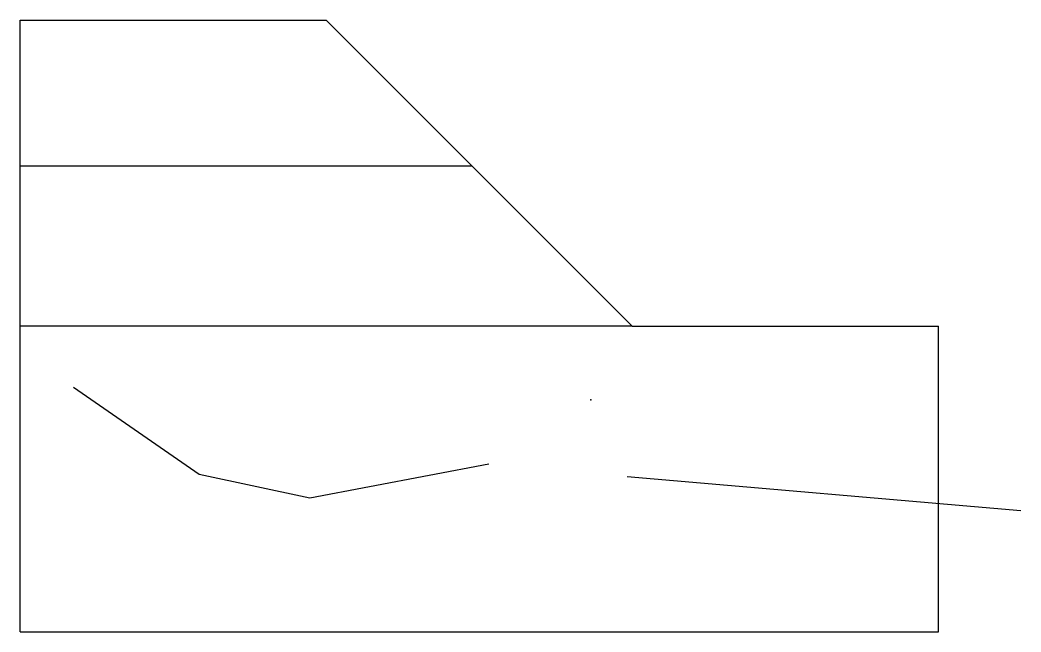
# Model space of a CAD drawing. Header units: millimetres. Extents: x 0 to 32.7, y 0 to 20.
import ezdxf

# ---------------------------------------------------------------- set-up
doc = ezdxf.new("R2010")
doc.units = ezdxf.units.MM

msp = doc.modelspace()

# ---------------------------------------------------------------- linework, layer by layer
msp.add_line((0, 15.23), (14.77, 15.23))
for points in [[(0, 0), (0, 20), (10, 20), (20, 10), (30, 10)], [(0, 0), (30, 0), (30, 10)], [(20, 10), (0, 10)], [(1.749, 8.002), (5.852, 5.153), (9.468, 4.388), (15.31, 5.5)], [(19.83, 5.083), (32.696, 3.971)]]:
    msp.add_lwpolyline(points)
msp.add_point((18.648, 7.585))

doc.saveas('drawing.dxf')
